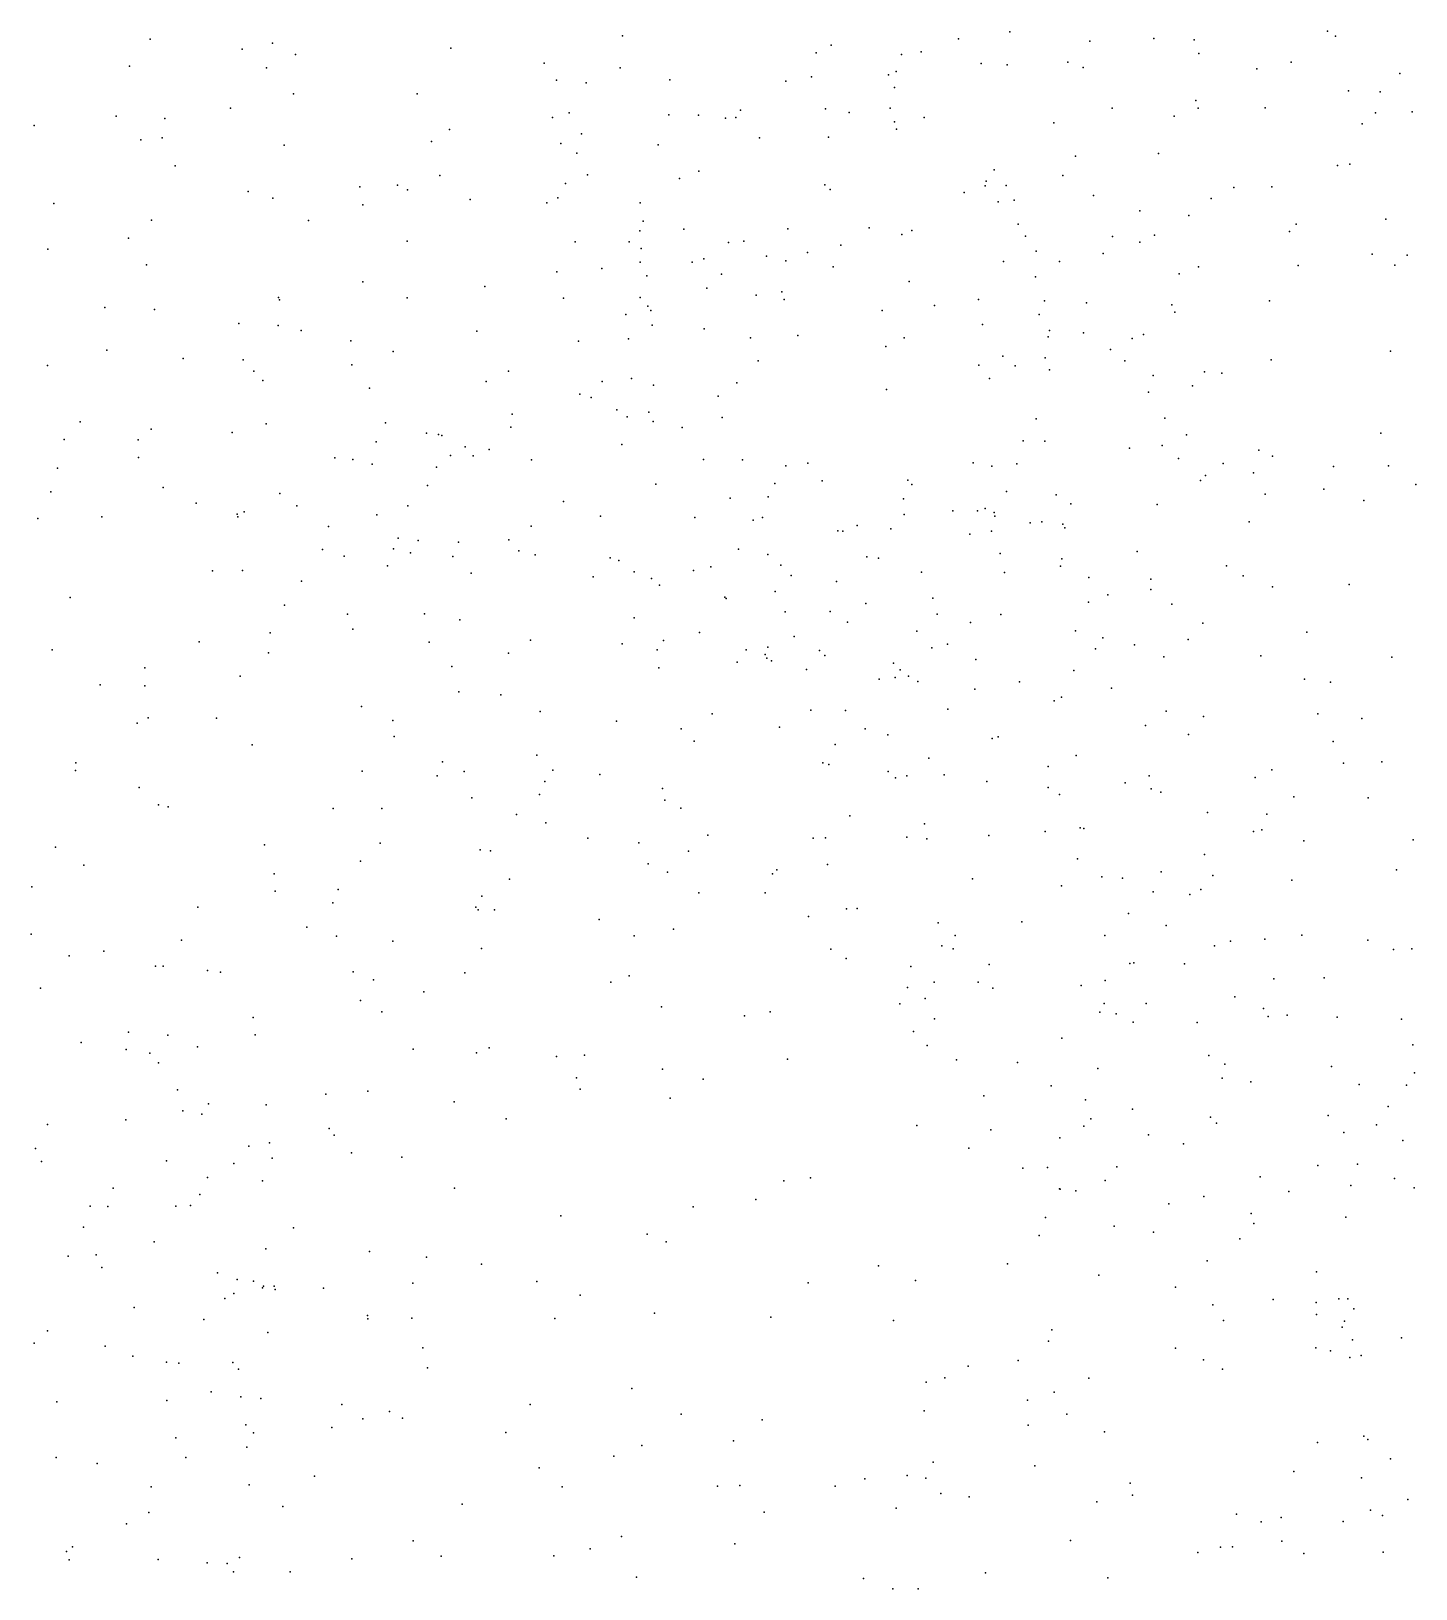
# Model space of a CAD drawing. Header units: metres. Extents: x -25 to 25, y -27.7 to 27.8.
# Drawn here: x 9.108 to 10.65, y 6.952 to 8.686 of the extents above; entities that cross this region are included whole.
import ezdxf

# ---------------------------------------------------------------- set-up
doc = ezdxf.new("R2010")
doc.units = ezdxf.units.M

msp = doc.modelspace()

# ---------------------------------------------------------------- linework, layer by layer
for p in [(9.2405, 8.6768, 22.6644), (9.3767, 8.6723, 17.3614), (9.7663, 8.6804, 11.2152), (10.1404, 8.677, 8.6574), (10.1978, 8.6848, -21.3477), (10.2869, 8.6745, 2.8599), (10.3581, 8.6777, -19.7876), (10.4029, 8.6761, -21.7903), (10.5514, 8.6857, -9.2116), (10.5602, 8.6802, 11.6403), (9.3431, 8.6656, -13.5362), (9.4023, 8.6597, 15.3404), (9.5754, 8.6666, 2.8356), (9.982, 8.6617, -17.1314), (9.9986, 8.6701, 2.7319), (10.0769, 8.6598, -11.9973), (10.0988, 8.6628, 12.3621), (10.4081, 8.6609, -21.2903), (9.2175, 8.6468, -5.7695), (9.3703, 8.6447, 22.8234), (9.6791, 8.65, -5.9676), (9.7637, 8.6448, -10.2299), (10.0626, 8.637, -2.7763), (10.0712, 8.6406, 19.5683), (10.1658, 8.6497, 21.6122), (10.1948, 8.6481, 18.0637), (10.2622, 8.6512, 18.2211), (10.2792, 8.6451, 8.7278), (10.4725, 8.6436, -19.0494), (10.5109, 8.6513, 12.8361), (10.632, 8.6387, -11.7394), (9.6931, 8.6312, 22.8468), (9.7261, 8.6283, -11.2395), (9.8192, 8.6315, 2.7869), (9.9483, 8.6301, 8.5048), (9.9769, 8.6349, 19.712), (10.0693, 8.6231, 17.7216), (10.5747, 8.6193, 11.9056), (9.4003, 8.6161, 2.8055), (9.538, 8.616, -13.6678), (10.4047, 8.6085, 12.9603), (10.6101, 8.6182, -2.8074), (9.2026, 8.5911, 2.0979), (9.2571, 8.5884, 17.2391), (9.33, 8.5998, 7.9515), (9.6887, 8.5896, 15.351), (9.7071, 8.5946, 10.377), (9.8181, 8.5924, 11.4019), (9.851, 8.5923, 20.2767), (9.881, 8.5889, 19.9138), (9.8928, 8.5895, -13.8305), (9.8979, 8.5978, 12.025), (9.9923, 8.5994, 22.5979), (10.0188, 8.5952, -9.9316), (10.0644, 8.5998, 22.2965), (10.0693, 8.5847, -3.1362), (10.1023, 8.5897, 12.6957), (10.3116, 8.6, -11.8595), (10.3805, 8.5911, 1.7847), (10.4073, 8.5998, 18.7521), (10.4821, 8.6005, -16.7589), (10.6047, 8.5949, 12.7025), (10.6457, 8.5957, 12.0928), (9.1116, 8.5807, 2.6486), (9.574, 8.5763, 9.9406), (9.7207, 8.5712, 10.5573), (9.9958, 8.5675, 20.6394), (10.0715, 8.5767, 15.4302), (10.2467, 8.5836, -2.5289), (10.5899, 8.5824, 1.3284), (9.2302, 8.5646, 2.7682), (9.2539, 8.5668, 9.5978), (9.3899, 8.5589, -7.2724), (9.5537, 8.5627, -11.871), (9.6977, 8.5605, 17.3722), (9.7157, 8.5497, 10.7266), (9.8062, 8.559, -6.1621), (9.9188, 8.5668, 20.4712), (9.2686, 8.5358, -12.386), (10.2709, 8.5464, 17.9474), (10.3631, 8.5495, 18.4745), (10.5626, 8.5361, -20.0568), (10.5763, 8.5376, 15.5347), (9.5631, 8.525, 15.2893), (9.7029, 8.516, -12.3308), (9.7276, 8.5257, 11.0852), (9.83, 8.5217, -13.3243), (9.8516, 8.5297, -14.0341), (10.1713, 8.5187, 21.1325), (10.1803, 8.5312, 21.3663), (10.2567, 8.525, 2.8367), (9.3496, 8.5073, 22.9398), (9.377, 8.4998, -17.1929), (9.474, 8.5124, 2.9654), (9.5161, 8.5143, 17.2618), (9.5272, 8.5092, -13.9508), (9.597, 8.4984, -12.0834), (9.6944, 8.5002, 22.9682), (9.9916, 8.5145, -6.4165), (9.9975, 8.5095, 22.739), (10.1468, 8.5062, 19.4355), (10.1704, 8.5134, -9.7716), (10.1937, 8.514, 17.6214), (10.2907, 8.5028, 13.0452), (10.422, 8.4994, -19.6011), (10.447, 8.5118, -19.3288), (10.4893, 8.5123, 1.5674), (9.1334, 8.4937, 22.8073), (9.4774, 8.4925, 9.7497), (9.6821, 8.4946, 2.8493), (9.7862, 8.4947, 11.5185), (10.1848, 8.4955, 21.7781), (10.2026, 8.4975, -3.5493), (10.3424, 8.4856, 19.1539), (10.3971, 8.4803, 2.9013), (9.2419, 8.4751, 15.0953), (9.417, 8.4748, 15.2052), (9.7857, 8.4633, -10.9171), (9.7893, 8.474, 11.7797), (9.8348, 8.4654, 12.2996), (9.9506, 8.4655, 2.7696), (10.0412, 8.4667, 17.442), (10.0884, 8.4638, 12.9784), (10.207, 8.471, -7.1059), (10.5163, 8.4708, -3.67), (10.6163, 8.4765, -8.9668), (9.2166, 8.4552, -20.5028), (9.5266, 8.452, -12.4653), (9.7138, 8.4513, 10.0756), (9.7739, 8.4512, 12.0934), (9.8846, 8.4505, 19.7377), (9.9015, 8.4518, 12.6406), (10.0096, 8.4475, 19.5633), (10.0776, 8.4594, 20.7971), (10.215, 8.4574, 22.1127), (10.3121, 8.457, 17.7443), (10.3423, 8.4507, 18.1574), (10.3589, 8.4585, -9.5177), (10.509, 8.4628, 12.7955), (9.1267, 8.4431, 9.4325), (9.7863, 8.4284, -7.1315), (9.7871, 8.4437, 20.2095), (9.844, 8.4285, 12.4866), (9.8571, 8.4321, -10.1294), (9.9268, 8.4352, 12.8302), (9.9482, 8.4299, 1.9604), (9.9723, 8.4391, 8.5154), (10.1907, 8.4294, -6.6122), (10.2269, 8.4406, 19.3194), (10.2529, 8.4293, -3.2963), (10.3015, 8.438, 15.4546), (10.6012, 8.4375, -6.8655), (10.64, 8.4362, 12.5415), (9.2364, 8.4257, 17.0632), (9.6933, 8.4178, -5.932), (9.7433, 8.4215, 10.8389), (9.7936, 8.4134, 10.4587), (9.8767, 8.4153, 20.4245), (10.0011, 8.4235, -11.8641), (10.2261, 8.4122, 1.8107), (10.3862, 8.4155, 18.6925), (10.4079, 8.4232, -2.5442), (10.5185, 8.4247, -15.6025), (10.6264, 8.425, 9.0388), (9.4772, 8.4068, 17.148), (9.6133, 8.4015, 9.8416), (9.8605, 8.3995, -17.1126), (9.9438, 8.3955, 12.9876), (10.0856, 8.407, -16.9535), (9.1902, 8.3781, -5.7942), (9.3835, 8.389, 8.0912), (9.3847, 8.3864, 2.1808), (9.5267, 8.3889, -12.9238), (9.7008, 8.3885, 17.2192), (9.786, 8.3893, 8.3774), (9.7947, 8.3795, -11.1242), (9.9151, 8.3918, -14.25), (9.9466, 8.3871, -13.5911), (10.1137, 8.3802, 20.9335), (10.1628, 8.387, 8.7138), (10.2361, 8.3855, -16.7656), (10.2829, 8.3833, 17.5714), (10.378, 8.3809, 18.923), (10.4867, 8.3855, 1.3588), (9.2456, 8.3759, 9.1276), (9.3394, 8.3601, -12.7992), (9.77, 8.3701, -11.3334), (9.798, 8.3746, 15.2023), (10.0556, 8.3746, 13.1093), (10.1674, 8.3592, -13.8363), (10.2303, 8.3702, 21.6852), (10.3815, 8.3728, 8.9299), (9.3831, 8.358, -5.6862), (9.4086, 8.3523, 23.0395), (9.6042, 8.3517, 2.8699), (9.7733, 8.3432, 20.0395), (9.7994, 8.3585, 12.7251), (9.8572, 8.3544, -11.6659), (9.9091, 8.3442, 22.9347), (9.9617, 8.3467, 20.5999), (10.0799, 8.3441, 15.3391), (10.2402, 8.3452, -15.7507), (10.242, 8.3526, -3.0417), (10.2797, 8.35, -11.7515), (10.3339, 8.3437, 1.6367), (10.3465, 8.348, -16.5444), (9.1922, 8.3307, 14.7993), (9.4641, 8.3411, -14.1018), (9.5113, 8.3292, -17.1716), (9.7173, 8.3404, 12.5021), (10.0597, 8.3346, -2.7223), (10.3099, 8.3314, -15.4431), (10.6216, 8.3295, -19.3987), (9.1263, 8.3135, 3.168), (9.2772, 8.3213, -13.0177), (9.344, 8.3196, 3.0842), (9.3561, 8.3073, 8.9564), (9.4652, 8.3141, -13.1285), (9.6397, 8.3073, 12.3213), (9.9176, 8.3187, 17.2506), (10.163, 8.3137, 21.2571), (10.1899, 8.3238, 21.4512), (10.2036, 8.313, 17.3982), (10.237, 8.322, -14.3411), (10.2417, 8.3087, 22.4029), (10.3258, 8.3187, 2.8129), (10.4888, 8.3199, 9.16), (9.366, 8.2967, 14.9431), (9.6147, 8.2956, 12.1112), (9.7438, 8.2957, 11.0222), (9.7764, 8.2991, 2.744), (9.8011, 8.2914, 23.0315), (9.8939, 8.2942, 19.6153), (10.1752, 8.299, 22.6026), (10.3573, 8.3022, -16.316), (10.401, 8.2909, -3.365), (10.4145, 8.3065, 18.0728), (10.4336, 8.3049, 12.8945), (9.4848, 8.2882, 9.4689), (9.7191, 8.2814, 9.935), (9.7314, 8.2777, 2.0955), (9.8728, 8.2794, -10.6456), (10.0602, 8.2867, 8.6446), (10.352, 8.2836, 18.7773), (9.6438, 8.2592, 12.7769), (9.7601, 8.2641, 17.1447), (9.7715, 8.2564, 13.0209), (9.7957, 8.2615, 10.8365), (9.8775, 8.2556, 10.6005), (10.3702, 8.255, -7.1159), (9.1625, 8.2506, -13.3375), (9.2418, 8.2425, -20.2406), (9.332, 8.2389, 16.9596), (9.3696, 8.2484, 8.2014), (9.5027, 8.2496, 17.0331), (9.5481, 8.2383, 9.1601), (9.642, 8.2449, 11.5544), (9.8007, 8.2512, 20.1871), (9.8328, 8.2446, 10.1719), (10.227, 8.2541, -14.0123), (10.6108, 8.2381, 9.5215), (9.1448, 8.2312, -17.1958), (9.2274, 8.2307, -21.1231), (9.4923, 8.2284, 12.3289), (9.5615, 8.2365, 8.3154), (9.5653, 8.2354, 11.9454), (9.5912, 8.2229, 9.3276), (9.7657, 8.2257, 19.9144), (10.2124, 8.2297, 15.3565), (10.2368, 8.2292, 8.9279), (10.3309, 8.2214, 22.2345), (10.3674, 8.2244, 9.1846), (10.3944, 8.2364, 18.2427), (9.2275, 8.2111, 8.6244), (9.4463, 8.2108, -7.0489), (9.4663, 8.2089, 14.8336), (9.4879, 8.2035, 12.5343), (9.575, 8.2132, 2.2651), (9.6002, 8.213, 14.9334), (9.6179, 8.2201, -5.7264), (9.6652, 8.2084, 11.1861), (9.8568, 8.2087, -10.3952), (9.8999, 8.2085, -14.3842), (9.9729, 8.2048, -2.2856), (10.1567, 8.205, -7.0542), (10.2055, 8.2041, -15.2385), (10.3853, 8.2098, 17.5338), (10.4352, 8.2045, -6.7361), (10.4748, 8.2191, 9.4166), (10.4901, 8.2126, 17.9367), (9.1373, 8.1992, 8.2427), (9.5592, 8.2002, 2.8418), (9.9482, 8.2016, -11.2981), (10.0842, 8.1858, 20.9005), (10.1776, 8.2013, -11.5127), (10.4098, 8.1855, 15.4553), (10.4156, 8.1909, -3.1542), (10.4689, 8.1939, 2.8465), (10.5579, 8.2012, -11.7205), (10.6192, 8.2019, -6.9057), (9.13, 8.1729, 22.9395), (9.2552, 8.1776, -5.7109), (9.3849, 8.1711, -13.3907), (9.5493, 8.18, 8.9014), (9.8037, 8.1812, 14.9967), (9.9362, 8.1821, 8.5762), (9.9888, 8.1851, 20.6748), (10.0887, 8.1808, 22.8186), (10.1938, 8.1732, 17.3092), (10.2492, 8.1696, 2.7156), (10.482, 8.1704, 17.7057), (10.5473, 8.1759, -14.9505), (10.6497, 8.1808, -7.1392), (9.2919, 8.1602, 23.0375), (9.4038, 8.1574, 8.6473), (9.5273, 8.1574, 11.7767), (9.7008, 8.1621, 9.2281), (9.8863, 8.1656, -16.9535), (9.9286, 8.1671, 2.6725), (10.0794, 8.165, 19.326), (10.1341, 8.1515, -9.7955), (10.1617, 8.1516, 21.2613), (10.1703, 8.1544, -16.6107), (10.2656, 8.1593, -2.8389), (10.3616, 8.1587, 22.015), (10.5919, 8.1631, 12.6433), (9.1154, 8.1433, -18.0878), (9.1868, 8.145, 14.3984), (9.3375, 8.148, 3.0435), (9.3383, 8.145, 8.3898), (9.3453, 8.1506, 14.5974), (9.4392, 8.1343, -20.5161), (9.4931, 8.1472, 23.0996), (9.6649, 8.1345, -13.5195), (9.7421, 8.1458, 9.8211), (9.8471, 8.1444, -13.6916), (9.9119, 8.1412, -6.1651), (9.9225, 8.1442, 13.3226), (10.0278, 8.1354, 1.918), (10.0801, 8.1477, 15.2108), (10.1804, 8.1498, -15.0326), (10.1808, 8.1456, 1.6659), (10.2202, 8.1384, -2.3207), (10.2334, 8.1394, 13.1588), (10.2567, 8.1368, -6.6035), (10.464, 8.1395, -14.6817), (9.5168, 8.1212, 12.7513), (9.5391, 8.1188, -14.1462), (9.584, 8.1167, 14.7475), (9.64, 8.1194, 8.4567), (10.0061, 8.1295, -2.5181), (10.0117, 8.129, -15.4218), (10.0653, 8.1317, -15.7535), (10.153, 8.1256, -15.971), (10.1773, 8.1291, 22.7006), (10.259, 8.1327, 18.9244), (9.4326, 8.1086, 16.9288), (9.4565, 8.1013, -20.8309), (9.5116, 8.1095, 11.6172), (9.5305, 8.1049, 11.4346), (9.5774, 8.101, -17.0344), (9.6511, 8.1071, -6.981), (9.6694, 8.1025, 13.0165), (9.7526, 8.0994, 19.7477), (9.8957, 8.1091, 22.996), (9.9282, 8.1032, 20.4503), (10.0384, 8.1005, 8.7826), (10.0514, 8.0988, -11.057), (10.1868, 8.1041, -16.3961), (10.3395, 8.1064, -14.3977), (9.31, 8.0847, 12.3558), (9.3433, 8.0851, 12.1254), (9.5048, 8.0904, 14.6102), (9.5979, 8.0822, 8.7005), (9.7624, 8.0963, 10.9865), (9.7795, 8.0836, 20.0162), (9.8456, 8.0853, 10.8425), (9.8647, 8.0895, 9.9928), (9.9426, 8.091, 10.4315), (10.0993, 8.0834, 8.9982), (10.1917, 8.0831, -11.2555), (10.254, 8.0902, 9.3331), (10.2555, 8.0984, 18.7121), (10.4388, 8.0903, 18.1726), (9.4089, 8.0734, 11.8487), (9.7339, 8.0783, 8.9488), (9.7987, 8.0764, 14.8537), (9.8075, 8.069, 2.6774), (9.9544, 8.0798, 15.0181), (10.0047, 8.0729, -14.1756), (10.2858, 8.0773, 21.5936), (10.3546, 8.0757, 18.3977), (10.3546, 8.0641, 9.5825), (10.4574, 8.0793, 12.8588), (10.4902, 8.067, 9.7032), (10.5754, 8.0698, -3.2351), (9.1515, 8.0551, 16.8037), (9.3902, 8.0467, -6.9165), (9.8805, 8.0556, 9.4204), (9.8819, 8.0541, 9.1911), (9.9363, 8.0617, 10.2484), (10.0373, 8.0484, 22.8938), (10.1119, 8.0544, 9.1949), (10.2853, 8.0498, 22.537), (10.3068, 8.058, -9.5183), (10.3781, 8.0476, 21.8921), (9.4602, 8.0367, 2.5599), (9.5461, 8.0369, 14.4716), (9.5853, 8.0305, 2.7937), (9.7796, 8.0324, -13.9811), (9.9476, 8.0394, 10.5807), (9.9977, 8.0396, -2.0821), (10.1167, 8.0367, 20.971), (10.1877, 8.0364, -2.6847), (9.3742, 8.0159, 12.6851), (9.4663, 8.0201, 14.3375), (9.852, 8.0161, 13.4669), (10.0169, 8.0279, -10.5495), (10.0943, 8.0176, -14.7811), (10.154, 8.0272, 21.1684), (10.2708, 8.0181, 18.5532), (10.4125, 8.0265, 15.4488), (10.5285, 8.0167, -2.4111), (9.1316, 7.997, -6.8947), (9.2952, 8.006, -20.2183), (9.5512, 8.0053, 11.2837), (9.6639, 8.0078, 2.4256), (9.7659, 8.0036, 8.7821), (9.805, 7.9969, 17.0361), (9.8121, 8.0074, -5.9392), (9.9043, 7.997, 8.9383), (9.9281, 8, 9.6393), (9.9574, 8.0117, 19.2762), (9.9856, 7.9962, 9.291), (10.111, 7.999, 13.369), (10.1283, 8.0033, -16.1905), (10.293, 7.9979, -14.6411), (10.3013, 8.0101, 13.0599), (10.3365, 8.0026, 2.7428), (10.3961, 8.0086, -7.0878), (9.3725, 7.9936, -13.8911), (9.5766, 7.9783, 23.1072), (9.6394, 7.9933, -5.7072), (9.8941, 7.9833, -6.9624), (9.9253, 7.9919, 2.1764), (9.9273, 7.9877, -10.2613), (9.9322, 7.9848, -10.0462), (9.9917, 7.9907, 17.1254), (10.0683, 7.9822, -15.1555), (10.16, 7.9863, 9.5253), (10.369, 7.9891, 22.3189), (10.4772, 7.9901, -14.8453), (10.623, 7.9887, -6.9266), (9.2346, 7.9769, 3.0338), (9.3409, 7.9677, -21.108), (9.807, 7.977, -16.8426), (9.9714, 7.9749, -2.3405), (10.0521, 7.9641, -16.5212), (10.07, 7.9661, 15.0502), (10.0757, 7.9747, 20.7441), (10.0849, 7.9676, -6.3379), (10.0952, 7.9616, 18.9467), (10.2083, 7.9613, -10.7224), (10.2689, 7.9738, 9.674), (10.5257, 7.9641, -8.9617), (10.5545, 7.9611, 12.7586), (9.1849, 7.9579, 12.3988), (9.2346, 7.9568, 14.3102), (9.5843, 7.9501, 14.2523), (9.6311, 7.9467, 16.9509), (10.1588, 7.953, -7.0038), (10.2553, 7.9441, 21.3845), (10.3107, 7.9544, 17.3604), (9.4758, 7.934, 16.8616), (9.6748, 7.9283, 13.1418), (9.8662, 7.9258, 20.1579), (9.9762, 7.9299, 20.4692), (10.0146, 7.9295, 9.8594), (10.1285, 7.9307, 2.6721), (10.2472, 7.9403, -2.2003), (10.3718, 7.9287, -10.8882), (10.5405, 7.9256, 17.8325), (9.2262, 7.9151, 12.5513), (9.2385, 7.9211, 22.9923), (9.3143, 7.9208, -17.0646), (9.5109, 7.9184, 14.0424), (9.7599, 7.9174, 19.9014), (9.8316, 7.9088, 23.0354), (9.9412, 7.9109, 19.1249), (10.0367, 7.9088, -15.9571), (10.3488, 7.9126, 9.8147), (10.4132, 7.9227, 17.4987), (10.5894, 7.9203, -11.287), (9.354, 7.8912, 2.8371), (9.5121, 7.9005, -20.6772), (9.8463, 7.8951, 10.8839), (10.0034, 7.8916, -15.3414), (10.0618, 7.9022, 10.0396), (10.1781, 7.8983, -10.5121), (10.1846, 7.8999, 21.0117), (10.3967, 7.9028, 22.0206), (10.5575, 7.895, 1.0453), (9.6709, 7.8798, 13.9922), (10.1075, 7.8763, 2.0097), (10.2717, 7.8792, 1.3418), (9.1576, 7.8625, -20.0607), (9.1577, 7.8711, 11.7963), (9.4765, 7.862, -6.7435), (9.5602, 7.8567, 11.2067), (9.566, 7.8723, 2.7034), (9.5902, 7.8616, 13.0306), (9.6888, 7.8631, 19.597), (9.7412, 7.8582, 14.1383), (9.9896, 7.8712, 10.4862), (9.9963, 7.8694, 14.8302), (10.0624, 7.8616, -1.9746), (10.0829, 7.8567, 10.2106), (10.1247, 7.8578, -9.7158), (10.2402, 7.8669, 18.5078), (10.3527, 7.8567, 22.4933), (10.4895, 7.8633, 9.9392), (10.569, 7.8706, -11.0051), (10.6118, 7.8721, -3.0084), (9.2283, 7.8436, 16.7653), (9.6801, 7.8505, 13.4626), (9.8111, 7.8426, 14.3958), (10.0703, 7.8545, 17.166), (10.1719, 7.8505, 13.4008), (10.2405, 7.8438, -14.9443), (10.3262, 7.849, 21.5049), (10.3551, 7.8423, 18.3372), (10.4708, 7.8547, 15.4594), (9.2498, 7.8242, 11.4285), (9.2608, 7.822, 14.2254), (9.5988, 7.832, 13.6911), (9.6742, 7.8357, 13.2707), (9.8137, 7.8297, 19.0788), (10.2528, 7.8359, 13.2373), (10.3657, 7.8383, 13.0343), (10.5139, 7.8334, 2.8622), (10.5968, 7.8322, 15.549), (9.4445, 7.8201, -5.5154), (9.4984, 7.8204, 13.8731), (9.6483, 7.8135, 23.0813), (9.6811, 7.8043, 19.315), (9.8314, 7.8206, 2.6911), (10.0195, 7.812, 13.7466), (10.4179, 7.8159, -2.2129), (10.4838, 7.8138, 18.074), (9.7278, 7.7871, 19.7853), (9.8615, 7.7907, 14.2554), (9.9786, 7.7873, 20.3552), (9.9926, 7.7877, -6.9039), (10.0831, 7.7882, 20.5327), (10.1025, 7.8032, -10.2201), (10.1742, 7.7901, 15.0498), (10.2369, 7.7946, -2.6279), (10.2758, 7.7987, -10.3427), (10.2799, 7.798, 17.3391), (10.4688, 7.7945, -10.5171), (10.4781, 7.7966, 12.9187), (9.1353, 7.7773, -5.588), (9.368, 7.7797, 23.0478), (9.4967, 7.7818, 12.9124), (9.6081, 7.7744, 16.871), (9.6194, 7.7731, 2.7942), (9.7847, 7.7819, -6.7836), (9.8398, 7.7729, -5.9691), (10.1053, 7.7865, 18.6412), (10.525, 7.7841, -15.2242), (10.6469, 7.7854, -10.7825), (9.1667, 7.757, 14.4104), (9.4747, 7.7617, 2.8467), (9.795, 7.7588, 23.0625), (9.9384, 7.7519, 10.7493), (9.9948, 7.758, -16.2301), (10.273, 7.7641, -6.478), (10.4145, 7.769, 22.3553), (10.6283, 7.7521, 2.9435), (9.3788, 7.7476, 12.8059), (9.6407, 7.7415, -5.7919), (9.8164, 7.7495, 17.0006), (9.9336, 7.7477, 14.0671), (10.1563, 7.7421, 13.5703), (10.3002, 7.7441, 10.137), (10.3231, 7.7428, 22.6775), (10.366, 7.7496, 21.1969), (10.4236, 7.7458, 22.1251), (10.5116, 7.7404, -2.8115), (9.1087, 7.7332, -19.8731), (9.3798, 7.7281, -20.3497), (9.45, 7.7302, 16.7942), (9.61, 7.7225, 13.4013), (9.8516, 7.7263, 20.0642), (9.9252, 7.7265, 18.7873), (10.2553, 7.7343, 20.7556), (10.3572, 7.7275, 20.9406), (10.398, 7.7247, 2.8399), (10.4103, 7.7301, 21.9018), (9.2936, 7.7104, -21.1516), (9.4439, 7.7154, 11.2128), (9.6032, 7.7104, 11.111), (9.6056, 7.7074, 19.4576), (9.6238, 7.7074, -6.6366), (9.9734, 7.7, 22.9908), (10.0157, 7.7086, 17.1224), (10.0278, 7.7089, -9.9332), (10.3299, 7.7033, 15.2125), (9.4152, 7.6881, 2.9668), (9.7406, 7.6968, 18.9329), (9.8234, 7.6861, 2.6165), (10.1179, 7.6928, 14.8092), (10.211, 7.694, -15.2883), (10.3718, 7.69, 13.1463), (9.1081, 7.6805, 3.0445), (9.2755, 7.6738, -5.4181), (9.4481, 7.6783, -20.8925), (9.5107, 7.6724, 13.0548), (9.7795, 7.6786, 19.9326), (10.1218, 7.6674, 10.4761), (10.1367, 7.679, 2.2315), (10.3036, 7.6787, -7.0283), (10.4254, 7.6675, -9.048), (10.4435, 7.6725, 22.5165), (10.4814, 7.6749, 1.1151), (10.5226, 7.6793, -8.8294), (10.5964, 7.6735, 12.9058), (9.1504, 7.6563, -17.8801), (9.1892, 7.6614, 14.5329), (9.6094, 7.6644, 19.0847), (9.9985, 7.6636, 14.2838), (10.0156, 7.6532, 10.6214), (10.1345, 7.6642, -15.5436), (10.3356, 7.6484, 10.2789), (10.6248, 7.6634, 10.1473), (10.6451, 7.6639, -10.4786), (9.2465, 7.6448, -17.5372), (9.255, 7.6446, -20.1824), (9.3045, 7.64, 14.1037), (9.3188, 7.638, -17.1961), (9.4667, 7.6385, -20.6805), (9.591, 7.6373, 23.092), (9.7738, 7.634, 2.784), (10.0876, 7.6444, 13.9413), (10.1745, 7.6467, 20.4957), (10.3312, 7.6478, -1.948), (10.392, 7.6473, 17.5926), (10.4917, 7.6306, 22.2659), (10.5476, 7.6317, 21.2577), (9.1185, 7.6201, 12.627), (9.4894, 7.6296, 13.6294), (9.5453, 7.616, 2.8299), (9.7536, 7.6271, 10.9465), (10.0837, 7.6211, -6.3407), (10.1136, 7.6271, -2.4443), (10.1625, 7.6269, -9.6891), (10.1789, 7.6204, 13.7769), (10.2771, 7.6231, 18.3458), (10.3037, 7.6288, 1.6929), (9.4746, 7.6065, -6.4611), (9.8099, 7.5993, -6.5153), (10.0753, 7.6028, 14.1242), (10.1034, 7.6087, 18.5456), (10.3028, 7.6033, 1.9801), (10.3493, 7.603, -6.6427), (10.448, 7.6107, 21.7465), (10.4801, 7.5976, 2.9317), (9.3552, 7.5877, 11.1936), (9.4986, 7.594, 11.1276), (9.9022, 7.5895, -1.9478), (9.931, 7.5938, 10.7576), (10.1138, 7.586, 17.228), (10.2977, 7.5934, 2.8565), (10.3162, 7.5916, -10.0691), (10.3351, 7.5824, 13.3397), (10.4063, 7.5819, 17.9557), (10.4853, 7.5887, 15.3127), (10.5064, 7.59, 20.7617), (10.5622, 7.5878, 21.4222), (10.6336, 7.5856, 21.1068), (9.2166, 7.5711, 16.6725), (9.2604, 7.5678, 2.8648), (9.3576, 7.5683, 13.8346), (10.0906, 7.5719, 14.4017), (10.2555, 7.5647, 14.9014), (9.1637, 7.5596, 22.9367), (9.2139, 7.5521, 14.6462), (9.2402, 7.5477, -19.1519), (9.2934, 7.5549, 14.2447), (9.5335, 7.5522, -16.8124), (9.6039, 7.5484, 16.8148), (9.618, 7.5538, 19.653), (9.6931, 7.5443, -6.3199), (9.7243, 7.5457, 19.8433), (10.1056, 7.5565, -15.824), (10.4193, 7.5451, 20.5806), (10.6464, 7.5572, -1.9929), (9.2498, 7.5373, 12.8477), (9.8111, 7.5299, 16.9494), (9.9501, 7.5412, -2.1574), (10.1382, 7.5405, 22.9876), (10.2064, 7.5374, 14.7083), (10.2955, 7.5308, -9.5427), (10.4371, 7.5356, -15.5409), (10.5557, 7.5331, 22.643), (9.7152, 7.5203, 2.8418), (9.8563, 7.519, 23.0966), (10.2437, 7.5116, 13.906), (10.4339, 7.5199, 22.8296), (10.4659, 7.5159, 1.3071), (10.5867, 7.5131, 21.658), (10.6393, 7.5122, 20.6253), (10.6483, 7.5261, 10.2549), (9.271, 7.5071, 3.0872), (9.436, 7.5022, 13.293), (9.4828, 7.5054, 19.1797), (9.5789, 7.4937, 11.0153), (9.7195, 7.5079, 18.7882), (9.8197, 7.4979, 2.8496), (10.1687, 7.5005, 14.2849), (10.2819, 7.496, 22.9521), (9.2771, 7.4837, -21.0751), (9.2983, 7.48, -19.6692), (9.3056, 7.4914, 14.0483), (9.3698, 7.4902, 13.6298), (9.6368, 7.4748, -5.9929), (10.288, 7.4746, 20.3852), (10.3342, 7.4856, 13.6946), (10.4211, 7.4766, -1.7978), (10.552, 7.4783, 21.8959), (10.6187, 7.4886, -8.5065), (9.1264, 7.4686, 14.8759), (9.2136, 7.4736, -18.9475), (9.44, 7.4641, -6.283), (10.0943, 7.4672, 20.2314), (10.1764, 7.4627, 18.3561), (10.2802, 7.4665, 18.1943), (10.4276, 7.47, 10.4001), (10.5695, 7.4596, 13.1762), (10.6058, 7.468, -2.783), (9.1128, 7.4416, -6.4021), (9.3503, 7.4444, -20.4578), (9.3736, 7.4481, -19.2863), (9.4453, 7.4566, 2.8452), (10.1519, 7.442, 17.3235), (10.2534, 7.4537, -6.8988), (10.352, 7.4568, 2.2698), (10.3912, 7.4471, 3.0162), (10.6352, 7.4506, -7.4323), (9.1196, 7.4273, -17.8065), (9.2589, 7.428, -19.8999), (9.3337, 7.425, 13.1726), (9.3766, 7.431, -20.7293), (9.4647, 7.4369, 19.3579), (9.5209, 7.4321, 18.9087), (10.5404, 7.4229, -8.8373), (10.5846, 7.4243, 20.4882), (9.3043, 7.4094, 14.5083), (9.3655, 7.4058, -5.4336), (9.9461, 7.4058, 18.5598), (9.9758, 7.4091, -16.1154), (10.212, 7.4198, 10.6223), (10.2396, 7.4206, 2.4703), (10.3037, 7.4061, 14.4881), (10.3167, 7.4215, 18.0444), (10.4765, 7.4102, -9.2067), (10.6261, 7.4084, 15.2823), (9.1995, 7.3977, -5.0487), (9.2959, 7.3905, 13.8799), (9.5793, 7.3976, 16.7763), (10.253, 7.3968, 17.5274), (10.2537, 7.3965, -2.5243), (10.271, 7.3947, -15.8314), (10.4137, 7.3884, -9.7297), (10.5083, 7.3939, 13.3999), (10.5772, 7.4006, 10.3798), (10.6477, 7.3978, 22.0216), (9.1737, 7.3774, -18.7256), (9.1936, 7.3773, 16.6193), (9.269, 7.3777, -20.1643), (9.2856, 7.3782, 13.7086), (9.8453, 7.3768, 19.9804), (9.915, 7.3849, 2.9216), (10.3747, 7.3802, 14.7465), (9.1662, 7.354, 11.0196), (9.4002, 7.3533, 19.1865), (9.6978, 7.3668, 2.8752), (10.2373, 7.3649, 20.2598), (10.3137, 7.3554, 17.8505), (10.4664, 7.3693, 22.9985), (10.4695, 7.3582, 3.1172), (10.5716, 7.3653, -9.9224), (9.2452, 7.3379, 13.3485), (9.7941, 7.3464, -16.4979), (9.8151, 7.338, 18.6081), (10.2302, 7.345, 23.1025), (10.3576, 7.3485, 10.5632), (10.4539, 7.3411, 13.9567), (9.1492, 7.3218, 13.0653), (9.1805, 7.3235, -6.2201), (9.3694, 7.3302, 10.9711), (9.4848, 7.3272, 19.5467), (9.5484, 7.3207, 10.9178), (9.1869, 7.3093, 14.8918), (9.3156, 7.3032, -17.2168), (9.6094, 7.3131, 2.995), (10.0514, 7.311, 3.0246), (10.1949, 7.3135, 18.1878), (10.4175, 7.3166, 14.3475), (10.5391, 7.3046, 13.7241), (9.3376, 7.2959, 14.3562), (9.3557, 7.2939, 3.1045), (9.3657, 7.2867, 23.071), (9.3667, 7.2886, 19.0481), (9.3787, 7.2884, -19.75), (9.3796, 7.2846, 2.8508), (9.4336, 7.2863, -5.7118), (9.5331, 7.292, -16.8179), (9.671, 7.2935, 18.6639), (9.973, 7.2921, 10.7941), (10.0926, 7.2947, 18.3265), (10.2968, 7.3008, 17.7073), (10.3821, 7.2872, 23.0992), (9.3238, 7.2749, -18.6149), (9.3336, 7.2802, 14.203), (9.7195, 7.2784, 19.8567), (10.4237, 7.2676, -6.9107), (10.4909, 7.2735, 14.6777), (10.5387, 7.2704, -17.6001), (10.5639, 7.2744, 14.945), (10.5739, 7.2745, -8.9947), (9.2227, 7.2646, -4.8777), (9.3004, 7.2515, 16.6142), (9.4827, 7.2558, -19.5694), (9.4831, 7.2521, -18.7534), (9.532, 7.2528, -19.0942), (9.6911, 7.2524, 10.8967), (9.8022, 7.2586, 2.966), (9.9316, 7.2539, 17.0029), (10.068, 7.2501, 20.0807), (10.4355, 7.2501, 2.3905), (10.539, 7.2568, 3.2309), (10.5701, 7.2494, -8.6351), (10.5808, 7.2632, 14.0578), (9.1263, 7.2386, -17.6392), (9.3715, 7.2369, -5.9947), (10.2446, 7.2398, 17.9802), (10.5676, 7.2429, -17.2615), (9.1114, 7.225, 14.9988), (9.1906, 7.2218, 13.6615), (9.5441, 7.22, 23.1422), (10.2408, 7.2274, 3.1962), (10.3823, 7.2193, -7.2404), (10.5383, 7.2198, -9.3867), (10.5545, 7.2166, 23.0907), (10.5793, 7.2287, 14.4745), (10.6337, 7.2311, 13.8791), (9.2212, 7.2104, -17.4441), (9.2588, 7.204, -18.4086), (9.2725, 7.2028, 14.7858), (9.3325, 7.2036, -20.3222), (9.5495, 7.1976, -18.493), (10.1514, 7.1994, 23.189), (10.2069, 7.2056, 2.6682), (10.4134, 7.2063, 20.2293), (10.5763, 7.2091, 1.9664), (10.5888, 7.2113, 20.2804), (9.3388, 7.1961, -5.0761), (10.1045, 7.1817, 18.21), (10.1252, 7.1866, 10.777), (10.2857, 7.1861, -17.8772), (10.4344, 7.196, 10.6326), (9.3086, 7.1707, 19.2719), (9.3417, 7.1652, -20.6031), (9.3638, 7.1636, -5.289), (9.7769, 7.1745, 16.8455), (10.2471, 7.1705, 20.1301), (9.1366, 7.1597, 10.7236), (9.259, 7.1611, 23.0203), (9.4541, 7.1569, 10.8436), (9.5071, 7.1491, 2.8943), (9.6638, 7.1568, 2.9564), (9.8316, 7.1458, 23.1976), (10.1022, 7.1498, -2.2815), (10.2173, 7.1614, 17.4398), (10.2613, 7.146, 17.8247), (9.3472, 7.1342, 14.4477), (9.4427, 7.131, 19.592), (9.4772, 7.1407, 16.6651), (9.5214, 7.1414, 18.6448), (9.9219, 7.1395, 3.12), (10.2182, 7.1338, -17.434), (9.2693, 7.1198, 18.9281), (9.3557, 7.1252, 2.8788), (9.6367, 7.1255, -16.6879), (9.7878, 7.1112, 19.8497), (9.8899, 7.1164, 10.8645), (10.3032, 7.1264, 3.3093), (10.5402, 7.1143, -2.7264), (10.5917, 7.1215, -8.4158), (10.5961, 7.1178, -7.8568), (9.1358, 7.0978, 22.9475), (9.2804, 7.0976, 16.5774), (9.3482, 7.1091, 19.4707), (9.7567, 7.0993, -18.8044), (10.6214, 7.0963, 10.6197), (9.1815, 7.0912, -21.0567), (9.4236, 7.077, -5.6791), (9.6738, 7.0864, -19.0935), (10.0834, 7.0778, 2.8055), (10.1122, 7.0924, -2.0524), (10.2256, 7.0886, -2.4512), (10.5137, 7.0823, -17.0618), (9.2418, 7.0649, -17.2913), (9.3508, 7.0672, -18.1576), (9.6991, 7.0651, 23.1934), (9.8723, 7.066, -17.7492), (9.8972, 7.0667, -18.0098), (10.0034, 7.066, -17.4475), (10.0363, 7.0738, -16.1933), (10.104, 7.0748, -18.198), (10.3317, 7.0692, 23.2466), (10.5891, 7.075, 13.1845), (9.3884, 7.0432, -19.9931), (9.5879, 7.0458, 18.5313), (10.0712, 7.0414, 10.8624), (10.121, 7.0578, 23.2705), (10.1524, 7.0541, 17.2117), (10.2947, 7.0484, 17.6997), (10.3342, 7.0558, -16.1245), (10.6407, 7.0511, -6.9695), (9.2142, 7.0238, 19.3373), (9.239, 7.0364, 13.913), (9.9242, 7.0368, -18.474), (10.4501, 7.0346, 3.3845), (10.4775, 7.0261, 10.7326), (10.4997, 7.0311, 23.2175), (10.5688, 7.0263, -16.8249), (10.5992, 7.0392, -15.9851), (10.6125, 7.0331, 3.4352), (9.7653, 7.0097, 18.4338), (9.1475, 6.993, 10.6314), (9.1542, 6.9982, 2.9579), (9.5335, 7.0051, 2.9862), (9.7306, 6.9959, 16.7964), (9.8916, 7.0015, 16.9187), (10.2652, 7.0055, -17.1821), (10.407, 6.992, -18.2994), (10.4323, 6.9978, 20.0846), (10.4456, 6.9984, -7.4905), (10.5006, 7.0046, 12.9877), (10.5251, 6.9908, -16.4002), (10.6134, 6.9925, 2.1603), (9.1506, 6.9838, 18.8833), (9.2495, 6.984, 14.8203), (9.3039, 6.9806, 14.6745), (9.3262, 6.9799, 14.2055), (9.3402, 6.9864, 2.9463), (9.465, 6.985, 23.1486), (9.5647, 6.9879, -19.5187), (9.6899, 6.9883, 3.0711), (9.3332, 6.9704, 14.5003), (9.3966, 6.9705, -20.262), (9.7821, 6.9646, -17.524), (10.0349, 6.963, 17.0486), (10.1705, 6.9694, 18.0586), (10.3067, 6.9636, -16.3707), (10.0676, 6.9516, -16.3858), (10.0957, 6.9515, 3.303)]:
    msp.add_point(p)

doc.saveas('drawing.dxf')
